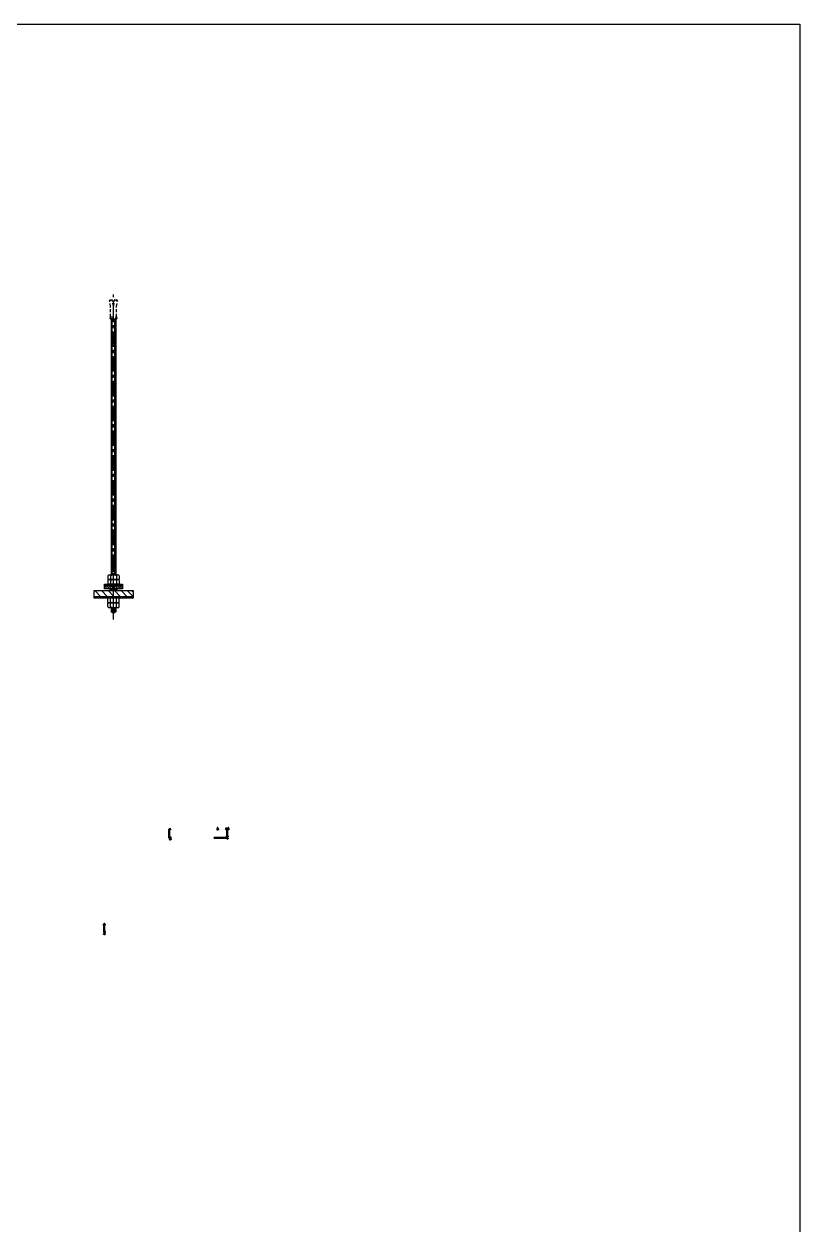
# Model space of a CAD drawing. Header units: inches. Extents: x 107967 to 757940, y -1505 to 368711.
# Drawn here: x 480627 to 521047, y 221866 to 284385 of the extents above; entities that cross this region are included whole.
import ezdxf

# ---------------------------------------------------------------- set-up
doc = ezdxf.new("R2010")
doc.units = ezdxf.units.IN
doc.header["$MEASUREMENT"] = 0
doc.linetypes.add('CENTER', pattern=[50.8, 31.75, -6.35, 6.35, -6.35])
doc.linetypes.add('HIDDEN', pattern=[9.525, 6.35, -3.175])
for name, color, linetype in [('_P11_製品寸法', 9, 'Continuous'), ('_吊下地', 40, 'Continuous'), ('_基準', 1, 'CENTER')]:
    doc.layers.add(name, color=color, linetype=linetype)
doc.layers.add('_ポイント', color=1, linetype='Continuous', plot=False)
pattern_1 = [(45, (444680, 162900), (-67350, 67350), []), (45, (489580, 162900), (-67350, 67350), [])]

# ---------------------------------------------------------------- blocks, each defined once
blk = doc.blocks.new('FVBASE25')
at = {"layer": '_吊下地', "color": 0, "linetype": 'HIDDEN'}
for p, q in [((-8.2, 37.8), (-7.4, 39)), ((-8.2, 37.8), (-2.6, 38.8)), ((-6, 25.5), (-8.2, 37.8)), ((-7.4, 39), (-2.7, 39.8)), ((-6, 4), (-6, 25.5)), ((-0.3, 26), (-2.7, 39.8)), ((-0.3, 26), (0.3, 26)), ((0.3, 26), (2.7, 39.8)), ((2.6, 38.8), (8.2, 37.8)), ((2.7, 39.8), (7.4, 39)), ((6, 25.5), (8.2, 37.8)), ((6, 4), (6, 25.5)), ((7.4, 39), (8.2, 37.8)), ((-7, 1), (7, 1)), ((-7, 0), (-7, 1)), ((-6, 4), (6, 4)), ((7, 0), (7, 1))]:
    blk.add_line(p, q, dxfattribs=at)
at = {"layer": '_吊下地', "color": 0}
blk.add_line((-7, 0), (7, 0), dxfattribs=at)
at = {"layer": '_吊下地', "color": 0, "linetype": 'HIDDEN'}
for centre, start, end in [((-11.6, 4.2), 325.2699, 357.8602), ((11.6, 4.2), 182.1398, 214.7301)]:
    blk.add_arc(centre, 5.64, start, end, dxfattribs=at)
blk = doc.blocks.new('FVBASE26')
at = {"layer": '_吊下地'}
h = blk.add_hatch(dxfattribs=at)
h.set_pattern_fill('ANSI31', color=6, scale=2, angle=90, style=0)
h.set_pattern_definition([(135, (5e-10, 5e-10), (-2.24506, -2.24506), [])])
h.paths.add_polyline_path([(-18.5, 10), (0, 10), (0, 4), (-18.5, 4)])
h.paths.add_polyline_path([(0, 10), (18.5, 10), (18.5, 4), (0, 4)])
at = {"layer": '_吊下地', "color": 0}
for p, q in [((-11.8, 30.5), (-11.8, 22.6)), ((-8.8, 32.2), (8.9, 32.2)), ((-5.9, 30.5), (-5.9, 22.6)), ((5.9, 30.5), (5.9, 22.6)), ((11.8, 30.5), (11.8, 22.6)), ((-40, -15.5), (-40, 0)), ((-40, 0), (40, 0)), ((11.8, 22.6), (-11.8, 22.6)), ((-11.8, 20.9), (-11.8, 13)), ((11.8, 13), (-11.8, 13)), ((-8.8, 22.6), (8.9, 22.6)), ((-6, 4), (6, 4)), ((6, 0), (-6, 0)), ((-5.9, 20.9), (-5.9, 13)), ((5.9, 20.9), (5.9, 13)), ((11.8, 20.9), (11.8, 13)), ((40, 0), (40, -15.5)), ((40, -12.5), (-40, -12.5)), ((40, -15.5), (-40, -15.5)), ((-11.8, -23.4), (-11.8, -15.5)), ((-5.9, -23.4), (-5.9, -15.5)), ((5.9, -23.4), (5.9, -15.5)), ((11.8, -23.4), (11.8, -15.5)), ((-11.8, -33), (-11.8, -25.1)), ((11.8, -25.1), (-11.8, -25.1)), ((-8.8, -25.1), (8.9, -25.1)), ((-8.8, -34.7), (8.9, -34.7)), ((-5.9, -33), (-5.9, -25.1)), ((-4.8, -34.7), (-4.8, -43.7)), ((-4.8, -43.7), (4.8, -43.7)), ((-2.9, -44.7), (-4.8, -43.7)), ((-2.9, -44.7), (-2.9, -34.7)), ((-2.9, -44.7), (2.9, -44.7)), ((2.9, -44.7), (2.9, -34.7)), ((4.8, -43.7), (2.9, -44.7)), ((4.8, -34.7), (4.8, -43.7)), ((5.9, -33), (5.9, -25.1)), ((11.8, -33), (11.8, -25.1))]:
    blk.add_line(p, q, dxfattribs=at)
at = {"layer": '_吊下地', "color": 6}
for p, q in [((-25.8, -12.5), (-38.3, 0)), ((-12.3, -12.5), (-24.8, 0)), ((1.2, -12.5), (-11.3, 0)), ((14.6, -12.5), (2.1, 0)), ((28.1, -12.5), (15.6, 0)), ((40, -11.9), (28.1, 0)), ((40, -3), (37, 0)), ((-39.3, -12.5), (-40, -11.8))]:
    blk.add_line(p, q, dxfattribs=at)
at = {"layer": '_吊下地', "color": 0}
for points in [[(18.5, 10), (-18.5, 10), (-18.5, 13), (18.5, 13)], [(18.5, 4), (-18.5, 4), (-18.5, 10), (18.5, 10)], [(-7, 4), (-6, 4), (-6, 0), (-7, 0)], [(6, 4), (7, 4), (7, 0), (6, 0)]]:
    blk.add_lwpolyline(points, close=True, dxfattribs=at)
for centre, radius, start, end in [((-8.8, 28.8), 3.4, 29.9952, 150.0049), ((0, 21.2), 11, 57.7935, 122.2065), ((8.9, 28.8), 3.4, 30.1731, 150.1828), ((-8.8, 19.2), 3.4, 29.9952, 150.0049), ((0, 11.6), 11, 57.7935, 122.2065), ((8.9, 19.2), 3.4, 30.1731, 150.1828), ((-8.8, -21.7), 3.4, 209.9951, 330.0048), ((0, -14.1), 11, 237.7935, 302.2065), ((8.9, -21.7), 3.4, 209.8172, 329.8269), ((-8.8, -31.3), 3.4, 209.9951, 330.0048), ((0, -23.7), 11, 237.7935, 302.2065), ((8.9, -31.3), 3.4, 209.8172, 329.8269)]:
    blk.add_arc(centre, radius, start, end, dxfattribs=at)
at = {"layer": '_基準'}
blk.add_line((0, -50.7), (0, 48.1), dxfattribs=at)
blk = doc.blocks.new('*U328')
at = {"layer": '_吊下地'}
for p, q in [((-4.8, 557), (-4.8, 32.2)), ((-2.9, 32.2), (-2.9, 557)), ((2.9, 32.2), (2.9, 557)), ((4.8, 557), (4.8, 32.2))]:
    blk.add_line(p, q, dxfattribs=at)
at = {"layer": '_基準'}
blk.add_line((0, -59.1), (0, 607.3), dxfattribs=at)
at = {"layer": '_吊下地'}
for name, p in [('FVBASE25', (0, 557)), ('FVBASE26', (0, 0))]:
    blk.add_blockref(name, p, dxfattribs=at)
blk = doc.blocks.new('M12X35 A01')
at = {"layer": '_吊下地', "color": 0}
for p, q in [((-10, -9), (-10, 9)), ((-8, 12), (0, 12)), ((-8, 6), (0, 6)), ((0, -12), (0, 12)), ((12, 15), (14, 15)), ((12, 15), (12, -15)), ((14, 15), (14, -15)), ((22, 12), (14, 12)), ((22, 6), (14, 6)), ((24, -9), (24, 9)), ((34, 6), (24, 6)), ((35, 4), (24, 4)), ((35, 4), (34, 6)), ((34, -6), (34, 6)), ((35, 4), (35, -5)), ((-8, -6), (0, -6)), ((-8, -12), (0, -12)), ((12, -15), (14, -15)), ((22, -6), (14, -6)), ((22, -12), (14, -12)), ((24, -5), (35, -5)), ((34, -6), (24, -6)), ((34, -6), (35, -5))]:
    blk.add_line(p, q, dxfattribs=at)
for centre, radius, start, end in [((-6, 9), 3.4, 120.17308, 240.18278), ((1, 0), 11, 147.79349, 212.20649), ((21, 9), 3.4, 299.81722, 59.82692), ((13, 0), 11, 327.79351, 32.20651), ((-6, -9), 3.4, 119.99517, 240.00487), ((21, -9), 3.4, 299.99513, 60.00483)]:
    blk.add_arc(centre, radius, start, end, dxfattribs=at)
for p in [(0, 0), (12, 0), (2, 0)]:
    blk.add_point(p, dxfattribs=at)
at = {"layer": '_基準'}
blk.add_line((-16, 0), (37, 0), dxfattribs=at)
blk = doc.blocks.new('L-100X100X7 A01')
at = {"layer": '_吊下地', "color": 0}
for p, q in [((0, 0), (100, 0)), ((0, 0), (0, -100)), ((100, 0), (100, -2)), ((0, -100), (2, -100)), ((7, -17), (7, -95)), ((17, -7), (95, -7))]:
    blk.add_line(p, q, dxfattribs=at)
for centre, radius, start, end in [((2, -95), 5, 270, 0), ((17, -17), 10, 90, 180), ((95, -2), 5, 270, 0)]:
    blk.add_arc(centre, radius, start, end, dxfattribs=at)
blk.add_point((0, 0), dxfattribs=at)
blk = doc.blocks.new('A$C6EF618C1A01')
at = {"layer": '_吊下地'}
h = blk.add_hatch(dxfattribs=at)
h.set_pattern_fill('ANSI31', color=6, scale=2, style=0)
h.set_pattern_definition([(45, (-779.9166, -245.656), (-4.49013, 4.49013), [])])
h.paths.add_polyline_path([(18, 13), (0, 13), (0, 7), (18, 7)])
h.paths.add_polyline_path([(0, 13), (-18, 13), (-18, 7), (0, 7)])
at = {"layer": '_吊下地', "color": 0}
for p, q in [((45, 0), (-45, 0)), ((-45, 0), (-45, -28)), ((-18, 76), (15, 76)), ((-15, 70), (15, 70)), ((-15, 68), (-15, 70)), ((-12, 68), (-15, 68)), ((-14, 95), (-12, 96)), ((-14, 95), (-14, 86)), ((-14, 85), (-12, 86)), ((-14, 86), (14, 86)), ((-14, 85), (-14, 76)), ((-14, 76), (14, 76)), ((14, 68), (-14, 68)), ((-14, 68), (-14, 59)), ((-14, 59), (-12, 58)), ((-14, 35), (-12, 36)), ((-14, 35), (-14, 26)), ((-14, 25), (-12, 26)), ((-14, 26), (14, 26)), ((-14, 25), (-14, 16)), ((-14, 16), (14, 16)), ((-12, 96), (12, 96)), ((-12, 86), (12, 86)), ((12, 68), (-12, 68)), ((12, 58), (-12, 58)), ((-12, 36), (12, 36)), ((-12, 26), (12, 26)), ((-12, 16), (12, 16)), ((-8, 121), (-7, 122)), ((-8, 96), (-8, 121)), ((-8, 121), (8, 121)), ((-8, 58), (-8, 36)), ((-7, 122), (7, 122)), ((-7, 96), (-7, 122)), ((-7, 95), (-7, 86)), ((-7, 85), (-7, 76)), ((-7, 59), (-7, 68)), ((-7, 58), (-7, 36)), ((-7, 35), (-7, 26)), ((-7, 25), (-7, 16)), ((0, -3), (3, 0)), ((7, 96), (7, 122)), ((7, 122), (8, 121)), ((7, 95), (7, 86)), ((7, 85), (7, 76)), ((7, 59), (7, 68)), ((7, 58), (7, 36)), ((7, 35), (7, 26)), ((7, 25), (7, 16)), ((8, 96), (8, 121)), ((8, 58), (8, 36)), ((14, 95), (12, 96)), ((14, 85), (12, 86)), ((12, 68), (15, 68)), ((14, 59), (12, 58)), ((14, 35), (12, 36)), ((14, 25), (12, 26)), ((14, 86), (14, 95)), ((14, 76), (14, 85)), ((14, 59), (14, 68)), ((14, 26), (14, 35)), ((14, 16), (14, 25)), ((15, 68), (15, 70)), ((45, -28), (45, 0)), ((-45, -25), (45, -25)), ((-45, -28), (45, -28)), ((14, -28), (-14, -28)), ((-14, -28), (-14, -37)), ((-14, -37), (-12, -38)), ((12, -38), (-12, -38)), ((-8, -25), (0, -17)), ((-7, -37), (-7, -28)), ((7, -37), (7, -28)), ((14, -37), (12, -38)), ((14, -37), (14, -28)), ((44, -25), (45, -24))]:
    blk.add_line(p, q, dxfattribs=at)
at = {"layer": '_吊下地', "color": 6}
for p, q in [((-45, -8), (-37, 0)), ((-45, -21), (-24, 0)), ((8, 6), (-8, 6)), ((-8, 1), (8, 1)), ((0, -17), (17, 0)), ((5, -25), (30, 0)), ((18, -25), (43, 0)), ((-35, -25), (-10, 0)), ((-22, -25), (0, -3)), ((32, -25), (45, -12))]:
    blk.add_line(p, q, dxfattribs=at)
at = {"layer": '_吊下地', "color": 6, "linetype": 'HIDDEN'}
for p, q in [((-8, -28), (-8, 16)), ((8, -28), (8, 16))]:
    blk.add_line(p, q, dxfattribs=at)
at = {"layer": '_吊下地', "color": 0}
for points in [[(-18, 13), (18, 13), (18, 16), (-18, 16)], [(-18, 7), (18, 7), (18, 13), (-18, 13)]]:
    blk.add_lwpolyline(points, close=True, dxfattribs=at)
at = {"layer": '_吊下地', "color": 6}
for points in [[(-8, 6), (-9, 6), (-9, 1), (-8, 1)], [(9, 6), (8, 6), (8, 1), (9, 1)]]:
    blk.add_lwpolyline(points, close=True, dxfattribs=at)
at = {"layer": '_吊下地', "color": 0}
for centre, radius, start, end in [((-14, 76), 20, 70.62265, 85.51497), ((-14, 66), 20, 70.62265, 85.51497), ((-14, 78), 20, 274.48503, 289.37735), ((-14, 16), 20, 70.62265, 85.51497), ((-14, 6), 20, 70.62265, 85.51497), ((0, 73), 22.9, 72.41397, 107.58601), ((0, 63), 22.9, 72.41397, 107.58601), ((0, 81), 22.9, 252.41397, 287.58601), ((0, 13), 22.9, 72.41397, 107.58601), ((0, 3), 22.9, 72.41397, 107.58601), ((14, 76), 20, 94.48503, 109.37735), ((14, 66), 20, 94.48503, 109.37735), ((14, 78), 20, 250.62265, 265.51497), ((14, 16), 20, 94.48503, 109.37735), ((14, 6), 20, 94.48503, 109.37735), ((-14, -18), 20, 274.48503, 289.37735), ((0, -15), 22.9, 252.41397, 287.58601), ((14, -18), 20, 250.62265, 265.51497)]:
    blk.add_arc(centre, radius, start, end, dxfattribs=at)
blk.add_point((0, 70), dxfattribs=at)
at = {"layer": '_基準'}
blk.add_line((0, 141), (0, -48), dxfattribs=at)
blk = doc.blocks.new('L-65X65X6 A01')
at = {"layer": '_吊下地', "color": 0}
for p, q in [((0, 0), (65, 0)), ((0, -65), (0, 0)), ((65, 0), (65, -2.5)), ((0, -65), (2.5, -65)), ((6, -12.5), (6, -61.5)), ((12.5, -6), (61.5, -6))]:
    blk.add_line(p, q, dxfattribs=at)
for centre, radius, start, end in [((2.5, -61.5), 3.5, 270, 0), ((12.5, -12.5), 6.5, 90, 180), ((61.5, -2.5), 3.5, 270, 0)]:
    blk.add_arc(centre, radius, start, end, dxfattribs=at)
blk.add_point((0, 0), dxfattribs=at)
blk = doc.blocks.new('A$C4F600EA3')
at = {"layer": '_吊下地', "color": 0}
for p, q in [((12, 0), (-12, 0)), ((-12, -2), (-12, 0)), ((-8, 49), (-3, 50)), ((-8, 49), (-8, 47)), ((-8, 47), (-3, 47)), ((-8, 45), (-2, 45)), ((-8, 45), (-7, 42)), ((-7, 42), (-2, 43)), ((-7, 40), (-2, 41)), ((-7, 40), (-7, 38)), ((-7, 38), (-2, 38)), ((-7, 36), (-1, 36)), ((-7, 36), (-7, 33)), ((-7, 33), (-1, 34)), ((-6, 31), (-1, 32)), ((-6, 31), (-6, 28)), ((-6, 28), (-6, 6)), ((-6, 2), (-6, 6)), ((-5, 0), (-6, 2)), ((-1, 28), (-3, 50)), ((-1, 28), (1, 28)), ((0, 54), (0, 54)), ((1, 28), (3, 50)), ((7, 36), (1, 36)), ((7, 33), (1, 34)), ((6, 31), (1, 32)), ((8, 45), (2, 45)), ((7, 42), (2, 43)), ((7, 40), (2, 41)), ((7, 38), (2, 38)), ((8, 49), (3, 50)), ((8, 47), (3, 47)), ((5, 0), (6, 2)), ((6, 31), (6, 28)), ((6, 28), (6, 6)), ((6, 2), (6, 6)), ((8, 45), (7, 42)), ((7, 40), (7, 38)), ((7, 36), (7, 33)), ((8, 49), (8, 47)), ((12, -2), (12, 0)), ((12, -2), (-12, -2)), ((-11, -10), (-11, -2)), ((-9, -12), (-11, -10)), ((9, -12), (-9, -12)), ((-6, -12), (-6, -18)), ((-6, -18), (-5, -20)), ((6, -18), (-6, -18)), ((-5, -20), (-5, -12)), ((-5, -20), (5, -20)), ((-4, -20), (-4, -22)), ((-4, -22), (4, -22)), ((3, -20), (-3, -20)), ((3, -24), (-3, -24)), ((4, -20), (4, -22)), ((5, -20), (5, -12)), ((6, -18), (5, -20)), ((6, -12), (6, -18)), ((9, -12), (11, -10)), ((11, -10), (11, -2))]:
    blk.add_line(p, q, dxfattribs=at)
at = {"layer": '_吊下地', "color": 6, "linetype": 'HIDDEN'}
for p, q in [((-6, 2), (6, 2)), ((-5, 0), (-6, 0)), ((5, 0), (-5, 0)), ((-5, 0), (-5, 0)), ((-2, -20), (-2, 46)), ((2, -20), (2, 46)), ((5, 0), (6, 0)), ((5, 0), (5, 0)), ((11, -2), (-11, -2)), ((-6, 0), (-6, -12)), ((-6, 0), (6, 0)), ((-5, -12), (-5, 0)), ((-5, -10), (-5, -2)), ((5, -12), (5, 0)), ((5, -10), (5, -2)), ((6, 0), (6, -12))]:
    blk.add_line(p, q, dxfattribs=at)
at = {"layer": '_吊下地', "color": 0}
for centre, radius, start, end in [((-11, 45), 3, 343.69496, 27.74358), ((-10, 41), 3, 343.69496, 27.74358), ((-10, 37), 3, 343.69496, 27.74358), ((-9, 32), 3, 343.69496, 27.74358), ((14, 46), 16, 149.24648, 178.00848), ((14, 46), 16, 178.00848, 180), ((-14, 46), 16, 1.99152, 30.75352), ((-14, 46), 16, 0, 1.99152), ((9, 32), 3, 152.25642, 196.30504), ((10, 41), 3, 152.25642, 196.30504), ((10, 37), 3, 152.25642, 196.30504), ((11, 45), 3, 152.25642, 196.30504), ((-8, -8), 3.88, 270.03569, 315.0441), ((0, 2), 13.8, 246.5734, 293.4266), ((-3, -20), 0.5, 90, 180), ((0, -20), 4, 200.36413, 228.59038), ((3, -20), 0.5, 0, 90), ((0, -20), 4, 311.40962, 339.63587), ((8, -8), 3.88, 224.9559, 269.96431)]:
    blk.add_arc(centre, radius, start, end, dxfattribs=at)
blk.add_point((0, 6), dxfattribs=at)
at = {"layer": '_基準', "ltscale": 0.2}
blk.add_line((0, 62), (0, -26), dxfattribs=at)
blk = doc.blocks.new('*U333')
at = {"layer": '_吊下地'}
for p, q in [((-35, 504), (-85, 504)), ((-85, 504), (-85, 70)), ((-35, 70), (-85, 70)), ((-40, 504), (-40, 70)), ((-35, 504), (-35, 77))]:
    blk.add_line(p, q, dxfattribs=at)
for centre in [(-38, 115), (-38, 105), (-38, 95), (-38, 85), (-38, 75)]:
    blk.add_arc(centre, 5.67, 298.07249, 61.92751, dxfattribs=at)
at = {"layer": '_吊下地', "xscale": -1}
blk.add_blockref('M12X35 A01', (-29, 475), dxfattribs=at)
at = {"layer": '_吊下地'}
for name, p, rotation in [('L-100X100X7 A01', (50, 0), 180), ('L-65X65X6 A01', (-35, 70), 90)]:
    blk.add_blockref(name, p, dxfattribs=dict(at, rotation=rotation))
for name, p in [('A$C6EF618C1A01', (0, 0)), ('A$C4F600EA3', (0, 505))]:
    blk.add_blockref(name, p, dxfattribs=at)
at = {"layer": '_吊下地', "xscale": -1, "rotation": 90}
blk.add_blockref('L-65X65X6 A01', (-35, 511), dxfattribs=at)
blk = doc.blocks.new('A$C49322F3E')
at = {"layer": '_吊下地', "color": 0}
for p, q in [((-140, 35), (-140, -30)), ((-125, 35), (-140, 35)), ((-125, 20), (-125, -30)), ((-60, 35), (-75, 35)), ((-75, 20), (-75, -30)), ((-60, -30), (-60, 35)), ((-140, -30), (-60, -30))]:
    blk.add_line(p, q, dxfattribs=at)
at = {"layer": '_吊下地', "color": 6, "linetype": 'HIDDEN'}
blk.add_line((-60, 0), (-140, 0), dxfattribs=at)
at = {"layer": '_吊下地', "color": 6, "linetype": 'HIDDEN', "ltscale": 2}
for p, q in [((-75, 35), (-125, 35)), ((-140, -24), (-60, -24))]:
    blk.add_line(p, q, dxfattribs=at)
at = {"layer": '_吊下地', "color": 0}
for centre, start, end in [((-122, 25), 118.07249, 241.92751), ((-122, 15), 118.07249, 241.92751), ((-122, 5), 118.07249, 241.92751), ((-122, -5), 118.07249, 241.92751), ((-78, 25), 298.07249, 61.92751), ((-78, 15), 298.07249, 61.92751), ((-78, 5), 298.07249, 61.92751), ((-78, -5), 298.07249, 61.92751), ((-122, -15), 118.07249, 241.92751), ((-122, -25), 118.07249, 241.92751), ((-78, -15), 298.07249, 61.92751), ((-78, -25), 298.07249, 61.92751)]:
    blk.add_arc(centre, 5.67, start, end, dxfattribs=at)
blk = doc.blocks.new('A$C1C94722C')
at = {"layer": '_吊下地'}
h = blk.add_hatch(dxfattribs=at)
h.set_pattern_fill('ANSI31', color=6, scale=3)
h.set_pattern_definition([(45, (-5194.6855, -1110.5), (-6.735192, 6.735192), [])])
h.paths.add_polyline_path([(-55, 0), (-100, 0), (-100, -25), (-56, -25), (-55, -24)])
h.paths.add_polyline_path([(-100, 0), (-145, 0), (-145, -25), (-100, -25)])
h = blk.add_hatch(dxfattribs=at)
h.set_pattern_fill('ANSI31', color=6, scale=2, style=0)
h.set_pattern_definition([(45, (-879.9166, -245.656), (-4.49013, 4.49013), [])])
h.paths.add_polyline_path([(-82, 13), (-100, 13), (-100, 7), (-82, 7)])
h.paths.add_polyline_path([(-100, 13), (-119, 13), (-119, 7), (-100, 7)])
at = {"layer": '_吊下地', "color": 0}
for p, q in [((-55, 0), (-145, 0)), ((-145, 0), (-145, -28)), ((-115, 70), (-85, 70)), ((-115, 68), (-115, 70)), ((-112, 68), (-115, 68)), ((-86, 68), (-114, 68)), ((-114, 68), (-114, 59)), ((-114, 59), (-112, 58)), ((-114, 35), (-112, 36)), ((-114, 35), (-114, 26)), ((-114, 25), (-112, 26)), ((-114, 26), (-86, 26)), ((-114, 25), (-114, 16)), ((-114, 16), (-86, 16)), ((-88, 68), (-112, 68)), ((-88, 58), (-112, 58)), ((-112, 36), (-88, 36)), ((-112, 26), (-88, 26)), ((-112, 16), (-88, 16)), ((-108, 58), (-108, 36)), ((-107, 59), (-107, 68)), ((-107, 58), (-107, 36)), ((-107, 35), (-107, 26)), ((-107, 25), (-107, 16)), ((-93, 59), (-93, 68)), ((-93, 58), (-93, 36)), ((-93, 35), (-93, 26)), ((-93, 25), (-93, 16)), ((-92, 58), (-92, 36)), ((-88, 68), (-85, 68)), ((-86, 59), (-88, 58)), ((-86, 35), (-88, 36)), ((-86, 25), (-88, 26)), ((-86, 59), (-86, 68)), ((-86, 26), (-86, 35)), ((-86, 16), (-86, 25)), ((-85, 68), (-85, 70)), ((-55, -28), (-55, 0)), ((-145, -25), (-55, -25)), ((-145, -28), (-55, -28)), ((-86, -28), (-114, -28)), ((-114, -28), (-114, -37)), ((-114, -37), (-112, -38)), ((-88, -38), (-112, -38)), ((-107, -37), (-107, -28)), ((-93, -37), (-93, -28)), ((-86, -37), (-88, -38)), ((-86, -37), (-86, -28))]:
    blk.add_line(p, q, dxfattribs=at)
at = {"layer": '_吊下地', "color": 6, "linetype": 'HIDDEN'}
for p, q in [((-114, 95), (-112, 96)), ((-114, 95), (-114, 86)), ((-114, 85), (-112, 86)), ((-114, 86), (-86, 86)), ((-114, 85), (-114, 76)), ((-114, 76), (-86, 76)), ((-112, 96), (-88, 96)), ((-112, 86), (-88, 86)), ((-108, 121), (-107, 122)), ((-108, 96), (-108, 121)), ((-108, 121), (-92, 121)), ((-108, -28), (-108, 16)), ((-107, 122), (-93, 122)), ((-107, 96), (-107, 122)), ((-107, 95), (-107, 86)), ((-107, 85), (-107, 76)), ((-93, 96), (-93, 122)), ((-93, 122), (-92, 121)), ((-93, 95), (-93, 86)), ((-93, 85), (-93, 76)), ((-92, 96), (-92, 121)), ((-92, -28), (-92, 16)), ((-86, 95), (-88, 96)), ((-86, 85), (-88, 86)), ((-86, 86), (-86, 95)), ((-86, 76), (-86, 85))]:
    blk.add_line(p, q, dxfattribs=at)
at = {"layer": '_吊下地', "color": 6}
for p, q in [((-92, 7), (-108, 7)), ((-108, 2), (-92, 2))]:
    blk.add_line(p, q, dxfattribs=at)
at = {"layer": '_吊下地', "color": 6, "ltscale": 2}
blk.add_line((-56, -25), (-55, -24), dxfattribs=at)
at = {"layer": '_吊下地', "color": 0}
for points in [[(-119, 13), (-82, 13), (-82, 16), (-119, 16)], [(-119, 7), (-82, 7), (-82, 13), (-119, 13)]]:
    blk.add_lwpolyline(points, close=True, dxfattribs=at)
at = {"layer": '_吊下地', "color": 6}
for points in [[(-108, 7), (-109, 7), (-109, 2), (-108, 2)], [(-91, 7), (-92, 7), (-92, 2), (-91, 2)]]:
    blk.add_lwpolyline(points, close=True, dxfattribs=at)
at = {"layer": '_吊下地', "color": 6, "linetype": 'HIDDEN'}
for centre, radius, start, end in [((-114, 76), 20, 70.62265, 85.51497), ((-114, 66), 20, 70.62265, 85.51497), ((-100, 73), 22.9, 72.41397, 107.58601), ((-100, 63), 22.9, 72.41397, 107.58601), ((-86, 76), 20, 94.48503, 109.37735), ((-86, 66), 20, 94.48503, 109.37735)]:
    blk.add_arc(centre, radius, start, end, dxfattribs=at)
at = {"layer": '_吊下地', "color": 0}
for centre, radius, start, end in [((-114, 78), 20, 274.48503, 289.37735), ((-114, 16), 20, 70.62265, 85.51497), ((-114, 6), 20, 70.62265, 85.51497), ((-100, 81), 22.9, 252.41397, 287.58601), ((-100, 13), 22.9, 72.41397, 107.58601), ((-100, 3), 22.9, 72.41397, 107.58601), ((-86, 78), 20, 250.62265, 265.51497), ((-86, 16), 20, 94.48503, 109.37735), ((-86, 6), 20, 94.48503, 109.37735), ((-114, -18), 20, 274.48503, 289.37735), ((-100, -15), 22.9, 252.41397, 287.58601), ((-86, -18), 20, 250.62265, 265.51497)]:
    blk.add_arc(centre, radius, start, end, dxfattribs=at)
at = {"layer": '_吊下地', "ltscale": 2}
blk.add_point((-100, 121), dxfattribs=at)
at = {"layer": '_吊下地', "color": 0}
blk.add_point((-100, 70), dxfattribs=at)
at = {"layer": '_基準'}
blk.add_line((-100, 152), (-100, -48), dxfattribs=at)
blk = doc.blocks.new('*U336')
at = {"layer": '_ポイント', "ltscale": 2}
blk.add_point((0, 511), dxfattribs=at)
at = {"layer": '_吊下地', "linetype": 'HIDDEN', "ltscale": 2}
for p, q in [((-75, 505), (75, 505)), ((25, 446), (-25, 446))]:
    blk.add_line(p, q, dxfattribs=at)
at = {"layer": '_吊下地'}
for p, q in [((-25, 70), (-25, 504)), ((25, 504), (-25, 504)), ((-19, 70), (-19, 504)), ((0, 486), (-10, 480)), ((-10, 480), (-10, 470)), ((-10, 470), (0, 464)), ((0, 486), (9, 480)), ((9, 470), (0, 464)), ((9, 480), (9, 470)), ((25, 70), (25, 504))]:
    blk.add_line(p, q, dxfattribs=at)
blk.add_lwpolyline([(-25, 446), (-75, 446), (-75, 511), (75, 511), (75, 446), (25, 446)], dxfattribs=at)
for radius in [12, 9.5, 6]:
    blk.add_circle((0, 475), radius, dxfattribs=at)
blk.add_point((0, 475), dxfattribs=at)
at = {"layer": '_基準', "ltscale": 2}
blk.add_line((45, 475), (-45, 475), dxfattribs=at)
at = {"layer": '_吊下地'}
for p in [(-50, 505), (50, 505)]:
    blk.add_blockref('A$C4F600EA3', p, dxfattribs=at)
at = {"layer": '_吊下地', "xscale": -1}
for name, p in [('A$C1C94722C', (-100, 0)), ('A$C49322F3E', (-100, 100))]:
    blk.add_blockref(name, p, dxfattribs=at)
blk = doc.blocks.new('*U335')
at = {"layer": '_吊下地'}
for p, q in [((-19, 23), (585, 23)), ((-19, 23), (-19, -42)), ((-19, 17), (585, 17)), ((585, 23), (585, -42)), ((-19, -42), (585, -42))]:
    blk.add_line(p, q, dxfattribs=at)
at = {"layer": '_吊下地', "color": 0}
for p, q in [((-9, 6), (-10, -5)), ((1, 11), (-9, 6)), ((1, 11), (10, 5)), ((10, 5), (9, -6)), ((557, 6), (556, -5)), ((567, 11), (557, 6)), ((567, 11), (576, 5)), ((576, 5), (575, -6)), ((-10, -5), (-1, -11)), ((9, -6), (-1, -11)), ((556, -5), (565, -11)), ((575, -6), (565, -11))]:
    blk.add_line(p, q, dxfattribs=at)
at = {"layer": '_吊下地'}
for centre, radius in [((0, 0), 12), ((566, 0), 9.5)]:
    blk.add_circle(centre, radius, dxfattribs=at)
at = {"layer": '_吊下地', "color": 0}
for centre, radius in [((0, 0), 9.5), ((0, 0), 7), ((0, 0), 6), ((566, 0), 12), ((566, 0), 7), ((566, 0), 6)]:
    blk.add_circle(centre, radius, dxfattribs=at)
at = {"layer": '_基準', "ltscale": 2}
for p, q in [((-17, 0), (17, 0)), ((0, 17), (0, -17)), ((549, 0), (583, 0)), ((566, 17), (566, -17))]:
    blk.add_line(p, q, dxfattribs=at)
blk = doc.blocks.new('*U334')
at = {"layer": '_吊下地', "color": 6, "linetype": 'HIDDEN'}
blk.add_line((-50, -6), (50, -6), dxfattribs=at)
at = {"layer": '_吊下地'}
for p, q in [((50, -65), (10, -65)), ((50, -34), (50, -65))]:
    blk.add_line(p, q, dxfattribs=at)
blk.add_lwpolyline([(50, -34), (50, 0), (-50, 0), (-50, -65), (10, -65)], dxfattribs=at)
for centre, radius in [((-20, -35), 6.5), ((20, -35), 6)]:
    blk.add_circle(centre, radius, dxfattribs=at)
at = {"layer": '_吊下地', "color": 0}
blk.add_point((0, 0), dxfattribs=at)
at = {"layer": '_基準'}
for p, q in [((-45, -35), (45, -35)), ((-20, -60), (-20, -10)), ((20, -60), (20, -10))]:
    blk.add_line(p, q, dxfattribs=at)
at = {"layer": '_吊下地'}
blk.add_blockref('A$C4F600EA3', (0, -6), dxfattribs=at)
blk = doc.blocks.new('*U337')
blk.add_line((25, 504), (-25, 504))
at = {"layer": '_ポイント', "ltscale": 2}
blk.add_point((0, 511), dxfattribs=at)
at = {"layer": '_吊下地', "color": 6, "linetype": 'HIDDEN', "ltscale": 2}
for p, q in [((-45, 505), (45, 505)), ((25, 446), (-25, 446))]:
    blk.add_line(p, q, dxfattribs=at)
at = {"layer": '_吊下地'}
for p, q in [((-25, 70), (-25, 504)), ((-19, 70), (-19, 504)), ((0, 486), (-10, 480)), ((-10, 480), (-10, 470)), ((-10, 470), (0, 464)), ((0, 486), (9, 480)), ((9, 470), (0, 464)), ((9, 480), (9, 470)), ((25, 70), (25, 504))]:
    blk.add_line(p, q, dxfattribs=at)
blk.add_lwpolyline([(-25, 446), (-45, 446), (-45, 511), (45, 511), (45, 446), (25, 446)], dxfattribs=at)
for radius in [12, 9.5, 6]:
    blk.add_circle((0, 475), radius, dxfattribs=at)
blk.add_point((0, 475), dxfattribs=at)
at = {"layer": '_基準', "ltscale": 2}
blk.add_line((45, 475), (-45, 475), dxfattribs=at)
at = {"layer": '_吊下地', "xscale": -1}
for name, p in [('A$C1C94722C', (-100, 0)), ('A$C49322F3E', (-100, 100))]:
    blk.add_blockref(name, p, dxfattribs=at)
at = {"layer": '_吊下地'}
blk.add_blockref('A$C4F600EA3', (0, 505), dxfattribs=at)

msp = doc.modelspace()

# ---------------------------------------------------------------- hatches: boundary and pattern name
at = {"layer": '_吊下地'}
h = msp.add_hatch(dxfattribs=at)
h.set_pattern_fill('ANSI32', color=256, scale=100, style=0)
h.set_pattern_definition(pattern_1)
h.paths.add_polyline_path([(491947, 258041), (491947, 258191), (490917, 258191), (490917, 258041)])
h = msp.add_hatch(dxfattribs=at)
h.set_pattern_fill('ANSI32', color=256, scale=100, style=0)
h.set_pattern_definition(pattern_1)
h.paths.add_polyline_path([(491947, 256576), (491947, 258041), (490917, 258041), (490917, 256576)])

# ---------------------------------------------------------------- linework, layer by layer
at = {"layer": '_P11_製品寸法'}
msp.add_lwpolyline([(521047, 121833), (107967, 121833), (107967, 284385), (521047, 284385)], close=True, dxfattribs=at)

# ---------------------------------------------------------------- block references
at = {"layer": '_吊下地', "xscale": 25.4, "yscale": 25.4, "zscale": 25.4}
msp.add_blockref('*U328', (485290, 254887), dxfattribs=at)
at = {"layer": '_吊下地'}
for name, p in [('*U333', (488238, 241956)), ('*U335', (490543, 242036)), ('*U334', (490715, 242506)), ('*U336', (491220, 241995)), ('*U337', (484817, 237019))]:
    msp.add_blockref(name, p, dxfattribs=at)

doc.saveas('drawing.dxf')
